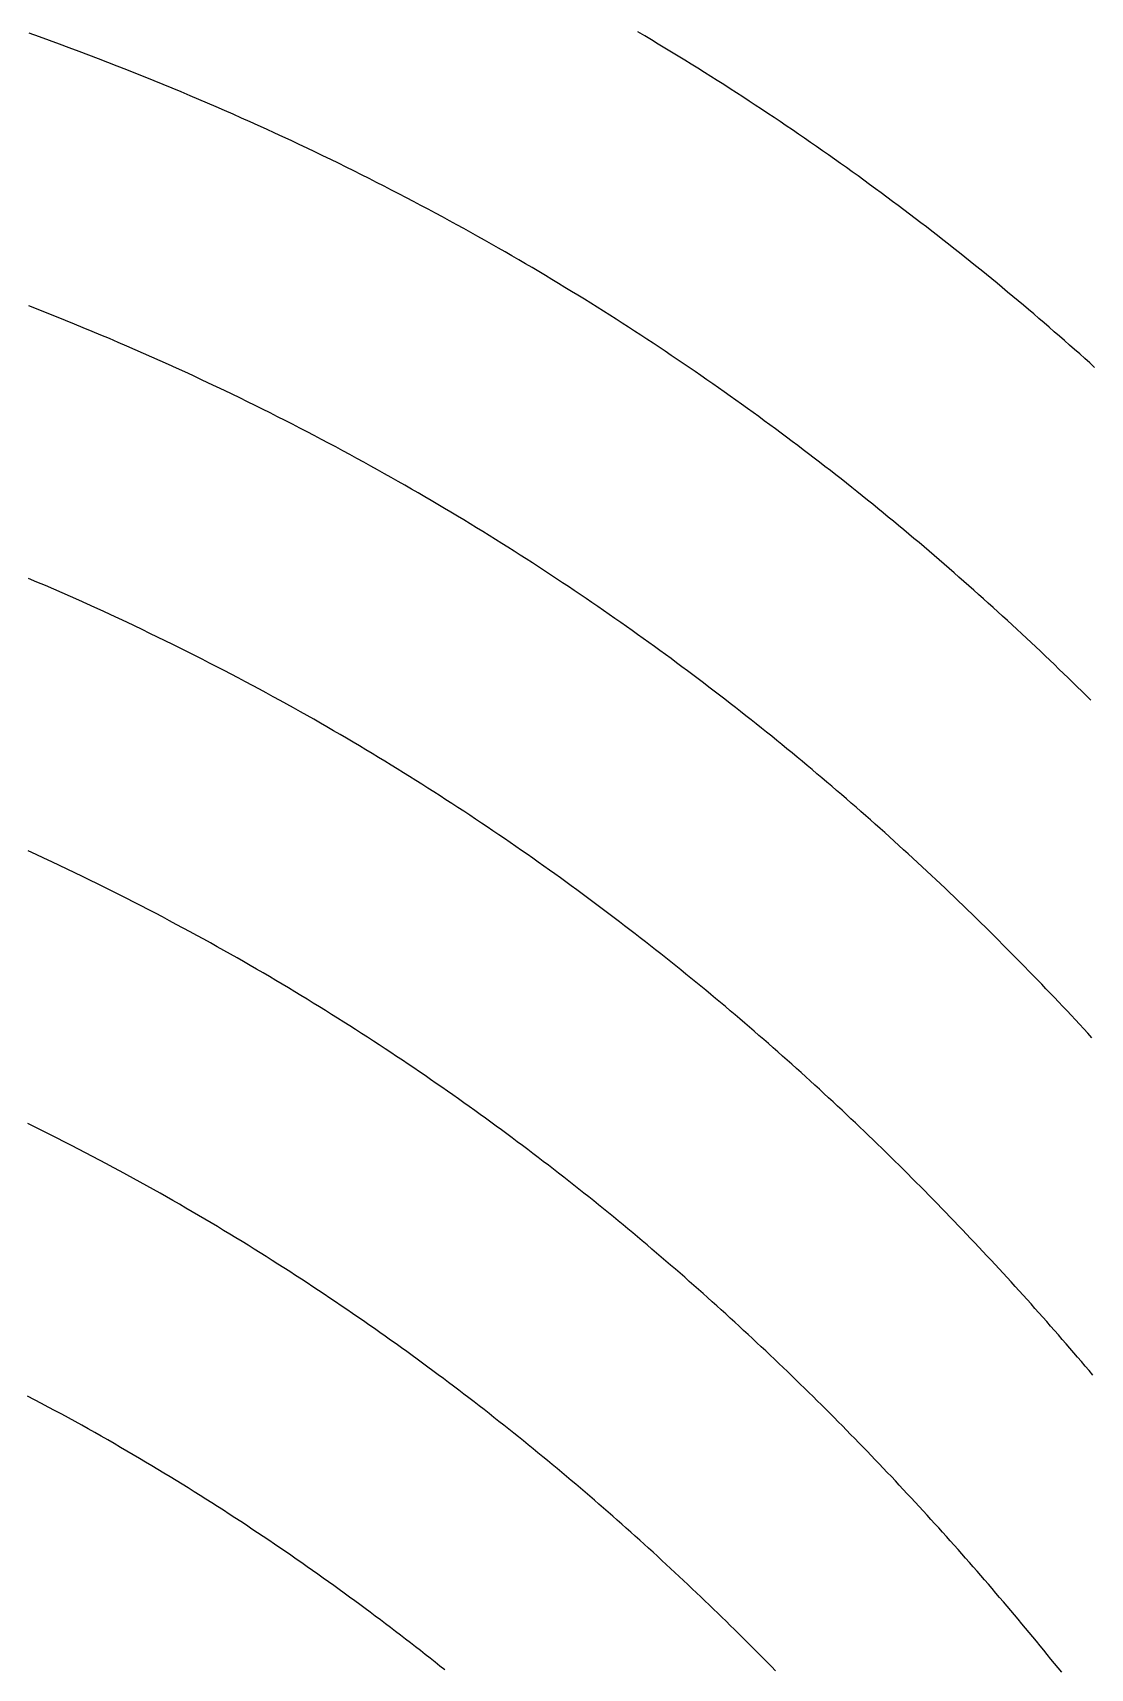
# Model space of a CAD drawing. Extents: x 2 to 198, y -170 to -3.
# Drawn here: x 122.85 to 144.82, y -93.46 to -59.48 of the extents above; entities that cross this region are included whole.
import ezdxf

# ---------------------------------------------------------------- set-up
doc = ezdxf.new("R2010")
doc.units = 0
doc.layers.add('MyLines', color=7, linetype='Continuous')

msp = doc.modelspace()

# ---------------------------------------------------------------- linework, layer by layer
at = {"layer": 'MyLines'}
for p, q in [((122.986, -59.569), (122.775, -59.494)), ((123.196, -59.645), (122.986, -59.569)), ((123.403, -59.721), (123.196, -59.645)), ((123.608, -59.796), (123.403, -59.721)), ((123.811, -59.872), (123.608, -59.796)), ((135.563, -59.551), (135.422, -59.467)), ((135.703, -59.634), (135.563, -59.551)), ((135.843, -59.718), (135.703, -59.634)), ((135.982, -59.802), (135.843, -59.718)), ((124.013, -59.948), (123.811, -59.872)), ((124.212, -60.024), (124.013, -59.948)), ((124.41, -60.101), (124.212, -60.024)), ((124.606, -60.177), (124.41, -60.101)), ((136.12, -59.886), (135.982, -59.802)), ((136.258, -59.97), (136.12, -59.886)), ((136.395, -60.054), (136.258, -59.97)), ((136.532, -60.138), (136.395, -60.054)), ((136.667, -60.223), (136.532, -60.138)), ((124.801, -60.253), (124.606, -60.177)), ((124.993, -60.33), (124.801, -60.253)), ((125.184, -60.407), (124.993, -60.33)), ((125.374, -60.483), (125.184, -60.407)), ((136.803, -60.307), (136.667, -60.223)), ((136.937, -60.392), (136.803, -60.307)), ((137.071, -60.477), (136.937, -60.392)), ((137.205, -60.562), (137.071, -60.477)), ((125.562, -60.56), (125.374, -60.483)), ((125.748, -60.637), (125.562, -60.56)), ((125.933, -60.714), (125.748, -60.637)), ((126.117, -60.791), (125.933, -60.714)), ((126.299, -60.868), (126.117, -60.791)), ((137.337, -60.647), (137.205, -60.562)), ((137.469, -60.732), (137.337, -60.647)), ((137.601, -60.817), (137.469, -60.732)), ((137.732, -60.902), (137.601, -60.817)), ((126.479, -60.946), (126.299, -60.868)), ((126.659, -61.023), (126.479, -60.946)), ((126.836, -61.1), (126.659, -61.023)), ((127.013, -61.178), (126.836, -61.1)), ((137.862, -60.988), (137.732, -60.902)), ((137.992, -61.073), (137.862, -60.988)), ((138.121, -61.159), (137.992, -61.073)), ((138.25, -61.245), (138.121, -61.159)), ((127.188, -61.256), (127.013, -61.178)), ((127.363, -61.333), (127.188, -61.256)), ((127.535, -61.411), (127.363, -61.333)), ((127.707, -61.489), (127.535, -61.411)), ((127.877, -61.567), (127.707, -61.489)), ((138.378, -61.331), (138.25, -61.245)), ((138.506, -61.417), (138.378, -61.331)), ((138.633, -61.503), (138.506, -61.417)), ((128.047, -61.646), (127.877, -61.567)), ((128.215, -61.724), (128.047, -61.646)), ((128.382, -61.802), (128.215, -61.724)), ((128.548, -61.881), (128.382, -61.802)), ((138.759, -61.589), (138.633, -61.503)), ((138.885, -61.676), (138.759, -61.589)), ((139.011, -61.762), (138.885, -61.676)), ((139.136, -61.849), (139.011, -61.762)), ((128.712, -61.959), (128.548, -61.881)), ((128.876, -62.038), (128.712, -61.959)), ((129.039, -62.117), (128.876, -62.038)), ((129.2, -62.196), (129.039, -62.117)), ((139.26, -61.936), (139.136, -61.849)), ((139.384, -62.023), (139.26, -61.936)), ((139.507, -62.11), (139.384, -62.023)), ((139.63, -62.197), (139.507, -62.11)), ((129.361, -62.275), (129.2, -62.196)), ((129.52, -62.354), (129.361, -62.275)), ((129.679, -62.433), (129.52, -62.354)), ((129.837, -62.512), (129.679, -62.433)), ((129.993, -62.592), (129.837, -62.512)), ((139.753, -62.284), (139.63, -62.197)), ((139.875, -62.372), (139.753, -62.284)), ((139.996, -62.459), (139.875, -62.372)), ((140.117, -62.547), (139.996, -62.459)), ((130.149, -62.671), (129.993, -62.592)), ((130.304, -62.751), (130.149, -62.671)), ((130.458, -62.83), (130.304, -62.751)), ((130.611, -62.91), (130.458, -62.83)), ((140.237, -62.635), (140.117, -62.547)), ((140.357, -62.723), (140.237, -62.635)), ((140.477, -62.811), (140.357, -62.723)), ((140.596, -62.899), (140.477, -62.811)), ((130.763, -62.99), (130.611, -62.91)), ((130.914, -63.07), (130.763, -62.99)), ((131.064, -63.15), (130.914, -63.07)), ((131.214, -63.23), (131.064, -63.15)), ((140.714, -62.987), (140.596, -62.899)), ((140.833, -63.076), (140.714, -62.987)), ((140.95, -63.164), (140.833, -63.076)), ((141.067, -63.253), (140.95, -63.164)), ((131.362, -63.311), (131.214, -63.23)), ((131.51, -63.391), (131.362, -63.311)), ((131.657, -63.471), (131.51, -63.391)), ((131.804, -63.552), (131.657, -63.471)), ((141.184, -63.342), (141.067, -63.253)), ((141.3, -63.43), (141.184, -63.342)), ((141.416, -63.519), (141.3, -63.43)), ((141.532, -63.609), (141.416, -63.519)), ((131.949, -63.633), (131.804, -63.552)), ((132.094, -63.714), (131.949, -63.633)), ((132.237, -63.794), (132.094, -63.714)), ((132.381, -63.875), (132.237, -63.794)), ((132.523, -63.957), (132.381, -63.875)), ((141.647, -63.698), (141.532, -63.609)), ((141.761, -63.787), (141.647, -63.698)), ((141.875, -63.877), (141.761, -63.787)), ((141.989, -63.966), (141.875, -63.877)), ((132.665, -64.038), (132.523, -63.957)), ((132.805, -64.119), (132.665, -64.038)), ((132.946, -64.201), (132.805, -64.119)), ((133.085, -64.282), (132.946, -64.201)), ((142.102, -64.056), (141.989, -63.966)), ((142.215, -64.146), (142.102, -64.056)), ((142.328, -64.236), (142.215, -64.146)), ((133.224, -64.364), (133.085, -64.282)), ((133.362, -64.445), (133.224, -64.364)), ((133.499, -64.527), (133.362, -64.445)), ((133.636, -64.609), (133.499, -64.527)), ((142.44, -64.326), (142.328, -64.236)), ((142.552, -64.417), (142.44, -64.326)), ((142.663, -64.507), (142.552, -64.417)), ((142.774, -64.598), (142.663, -64.507)), ((133.772, -64.691), (133.636, -64.609)), ((133.907, -64.773), (133.772, -64.691)), ((134.042, -64.856), (133.907, -64.773)), ((134.176, -64.938), (134.042, -64.856)), ((142.884, -64.688), (142.774, -64.598)), ((142.994, -64.779), (142.884, -64.688)), ((143.104, -64.87), (142.994, -64.779)), ((143.213, -64.961), (143.104, -64.87)), ((122.96, -65.232), (122.766, -65.156)), ((123.151, -65.308), (122.96, -65.232)), ((134.31, -65.02), (134.176, -64.938)), ((134.443, -65.103), (134.31, -65.02)), ((134.575, -65.186), (134.443, -65.103)), ((134.706, -65.268), (134.575, -65.186)), ((143.322, -65.052), (143.213, -64.961)), ((143.431, -65.143), (143.322, -65.052)), ((143.539, -65.235), (143.431, -65.143)), ((143.647, -65.326), (143.539, -65.235)), ((123.341, -65.383), (123.151, -65.308)), ((123.529, -65.459), (123.341, -65.383)), ((123.715, -65.535), (123.529, -65.459)), ((123.9, -65.611), (123.715, -65.535)), ((134.837, -65.351), (134.706, -65.268)), ((134.968, -65.434), (134.837, -65.351)), ((135.097, -65.517), (134.968, -65.434)), ((135.227, -65.601), (135.097, -65.517)), ((143.754, -65.418), (143.647, -65.326)), ((143.861, -65.51), (143.754, -65.418)), ((143.968, -65.602), (143.861, -65.51)), ((124.083, -65.687), (123.9, -65.611)), ((124.265, -65.763), (124.083, -65.687)), ((124.445, -65.839), (124.265, -65.763)), ((124.624, -65.916), (124.445, -65.839)), ((124.801, -65.992), (124.624, -65.916)), ((135.355, -65.684), (135.227, -65.601)), ((135.483, -65.767), (135.355, -65.684)), ((135.611, -65.851), (135.483, -65.767)), ((135.738, -65.934), (135.611, -65.851)), ((144.074, -65.694), (143.968, -65.602)), ((144.18, -65.786), (144.074, -65.694)), ((144.286, -65.878), (144.18, -65.786)), ((144.391, -65.971), (144.286, -65.878)), ((124.977, -66.069), (124.801, -65.992)), ((125.152, -66.145), (124.977, -66.069)), ((125.325, -66.222), (125.152, -66.145)), ((125.497, -66.299), (125.325, -66.222)), ((135.864, -66.018), (135.738, -65.934)), ((135.99, -66.102), (135.864, -66.018)), ((136.115, -66.186), (135.99, -66.102)), ((136.24, -66.27), (136.115, -66.186)), ((144.496, -66.064), (144.391, -65.971)), ((144.601, -66.156), (144.496, -66.064)), ((144.705, -66.249), (144.601, -66.156)), ((144.809, -66.342), (144.705, -66.249)), ((125.668, -66.376), (125.497, -66.299)), ((125.837, -66.453), (125.668, -66.376)), ((126.006, -66.53), (125.837, -66.453)), ((126.173, -66.607), (126.006, -66.53)), ((136.364, -66.354), (136.24, -66.27)), ((136.487, -66.438), (136.364, -66.354)), ((136.61, -66.523), (136.487, -66.438)), ((136.733, -66.607), (136.61, -66.523)), ((144.912, -66.435), (144.809, -66.342)), ((126.339, -66.684), (126.173, -66.607)), ((126.503, -66.761), (126.339, -66.684)), ((126.667, -66.839), (126.503, -66.761)), ((126.83, -66.916), (126.667, -66.839)), ((126.991, -66.994), (126.83, -66.916)), ((136.855, -66.692), (136.733, -66.607)), ((136.977, -66.777), (136.855, -66.692)), ((137.098, -66.861), (136.977, -66.777)), ((137.218, -66.946), (137.098, -66.861)), ((127.151, -67.071), (126.991, -66.994)), ((127.31, -67.149), (127.151, -67.071)), ((127.469, -67.227), (127.31, -67.149)), ((127.626, -67.305), (127.469, -67.227)), ((137.338, -67.031), (137.218, -66.946)), ((137.458, -67.116), (137.338, -67.031)), ((137.577, -67.202), (137.458, -67.116)), ((137.696, -67.287), (137.577, -67.202)), ((127.782, -67.383), (127.626, -67.305)), ((127.937, -67.461), (127.782, -67.383)), ((128.091, -67.539), (127.937, -67.461)), ((128.245, -67.618), (128.091, -67.539)), ((137.814, -67.372), (137.696, -67.287)), ((137.932, -67.458), (137.814, -67.372)), ((138.049, -67.544), (137.932, -67.458)), ((138.166, -67.629), (138.049, -67.544)), ((128.397, -67.696), (128.245, -67.618)), ((128.548, -67.775), (128.397, -67.696)), ((128.699, -67.853), (128.548, -67.775)), ((128.848, -67.932), (128.699, -67.853)), ((128.997, -68.011), (128.848, -67.932)), ((138.282, -67.715), (138.166, -67.629)), ((138.398, -67.801), (138.282, -67.715)), ((138.513, -67.887), (138.398, -67.801)), ((138.628, -67.973), (138.513, -67.887)), ((129.145, -68.089), (128.997, -68.011)), ((129.292, -68.168), (129.145, -68.089)), ((129.438, -68.247), (129.292, -68.168)), ((129.583, -68.327), (129.438, -68.247)), ((138.743, -68.06), (138.628, -67.973)), ((138.857, -68.146), (138.743, -68.06)), ((138.97, -68.233), (138.857, -68.146)), ((139.083, -68.319), (138.97, -68.233)), ((129.728, -68.406), (129.583, -68.327)), ((129.872, -68.485), (129.728, -68.406)), ((130.014, -68.564), (129.872, -68.485)), ((130.157, -68.644), (130.014, -68.564)), ((139.196, -68.406), (139.083, -68.319)), ((139.309, -68.493), (139.196, -68.406)), ((139.421, -68.58), (139.309, -68.493)), ((139.532, -68.667), (139.421, -68.58)), ((130.298, -68.724), (130.157, -68.644)), ((130.438, -68.803), (130.298, -68.724)), ((130.578, -68.883), (130.438, -68.803)), ((130.717, -68.963), (130.578, -68.883)), ((130.856, -69.043), (130.717, -68.963)), ((139.643, -68.754), (139.532, -68.667)), ((139.754, -68.842), (139.643, -68.754)), ((139.864, -68.929), (139.754, -68.842)), ((139.974, -69.017), (139.864, -68.929)), ((130.993, -69.123), (130.856, -69.043)), ((131.13, -69.203), (130.993, -69.123)), ((131.266, -69.283), (131.13, -69.203)), ((131.402, -69.364), (131.266, -69.283)), ((140.084, -69.104), (139.974, -69.017)), ((140.193, -69.192), (140.084, -69.104)), ((140.302, -69.28), (140.193, -69.192)), ((140.41, -69.368), (140.302, -69.28)), ((131.537, -69.444), (131.402, -69.364)), ((131.671, -69.525), (131.537, -69.444)), ((131.804, -69.605), (131.671, -69.525)), ((131.937, -69.686), (131.804, -69.605)), ((140.518, -69.456), (140.41, -69.368)), ((140.625, -69.544), (140.518, -69.456)), ((140.733, -69.632), (140.625, -69.544)), ((140.839, -69.721), (140.733, -69.632)), ((132.069, -69.767), (131.937, -69.686)), ((132.201, -69.848), (132.069, -69.767)), ((132.332, -69.928), (132.201, -69.848)), ((132.462, -70.01), (132.332, -69.928)), ((140.946, -69.809), (140.839, -69.721)), ((141.052, -69.898), (140.946, -69.809)), ((141.158, -69.987), (141.052, -69.898)), ((141.263, -70.076), (141.158, -69.987)), ((132.592, -70.091), (132.462, -70.01)), ((132.721, -70.172), (132.592, -70.091)), ((132.849, -70.253), (132.721, -70.172)), ((132.977, -70.335), (132.849, -70.253)), ((141.368, -70.165), (141.263, -70.076)), ((141.473, -70.254), (141.368, -70.165)), ((141.577, -70.343), (141.473, -70.254)), ((133.104, -70.416), (132.977, -70.335)), ((133.231, -70.498), (133.104, -70.416)), ((133.357, -70.58), (133.231, -70.498)), ((133.482, -70.662), (133.357, -70.58)), ((133.607, -70.743), (133.482, -70.662)), ((141.681, -70.432), (141.577, -70.343)), ((141.784, -70.522), (141.681, -70.432)), ((141.888, -70.611), (141.784, -70.522)), ((141.99, -70.701), (141.888, -70.611)), ((122.937, -70.895), (122.759, -70.819)), ((123.113, -70.97), (122.937, -70.895)), ((123.288, -71.046), (123.113, -70.97)), ((133.732, -70.826), (133.607, -70.743)), ((133.855, -70.908), (133.732, -70.826)), ((133.979, -70.99), (133.855, -70.908)), ((134.101, -71.072), (133.979, -70.99)), ((142.093, -70.791), (141.99, -70.701)), ((142.195, -70.881), (142.093, -70.791)), ((142.297, -70.971), (142.195, -70.881)), ((142.399, -71.061), (142.297, -70.971)), ((123.462, -71.122), (123.288, -71.046)), ((123.634, -71.198), (123.462, -71.122)), ((123.804, -71.273), (123.634, -71.198)), ((123.974, -71.35), (123.804, -71.273)), ((124.142, -71.426), (123.974, -71.35)), ((134.224, -71.155), (134.101, -71.072)), ((134.345, -71.237), (134.224, -71.155)), ((134.466, -71.32), (134.345, -71.237)), ((134.587, -71.402), (134.466, -71.32)), ((142.5, -71.151), (142.399, -71.061)), ((142.601, -71.241), (142.5, -71.151)), ((142.701, -71.332), (142.601, -71.241)), ((142.801, -71.422), (142.701, -71.332)), ((124.309, -71.502), (124.142, -71.426)), ((124.474, -71.578), (124.309, -71.502)), ((124.639, -71.654), (124.474, -71.578)), ((124.802, -71.731), (124.639, -71.654)), ((134.707, -71.485), (134.587, -71.402)), ((134.827, -71.568), (134.707, -71.485)), ((134.946, -71.651), (134.827, -71.568)), ((135.065, -71.734), (134.946, -71.651)), ((142.901, -71.513), (142.801, -71.422)), ((143.001, -71.604), (142.901, -71.513)), ((143.1, -71.695), (143.001, -71.604)), ((124.964, -71.807), (124.802, -71.731)), ((125.125, -71.884), (124.964, -71.807)), ((125.284, -71.961), (125.125, -71.884)), ((125.443, -72.037), (125.284, -71.961)), ((135.183, -71.817), (135.065, -71.734)), ((135.3, -71.9), (135.183, -71.817)), ((135.417, -71.984), (135.3, -71.9)), ((135.534, -72.067), (135.417, -71.984)), ((143.199, -71.786), (143.1, -71.695)), ((143.298, -71.877), (143.199, -71.786)), ((143.396, -71.968), (143.298, -71.877)), ((143.494, -72.06), (143.396, -71.968)), ((125.6, -72.114), (125.443, -72.037)), ((125.757, -72.191), (125.6, -72.114)), ((125.912, -72.268), (125.757, -72.191)), ((126.067, -72.345), (125.912, -72.268)), ((126.22, -72.422), (126.067, -72.345)), ((135.65, -72.151), (135.534, -72.067)), ((135.766, -72.235), (135.65, -72.151)), ((135.881, -72.318), (135.766, -72.235)), ((135.996, -72.402), (135.881, -72.318)), ((143.592, -72.151), (143.494, -72.06)), ((143.689, -72.243), (143.592, -72.151)), ((143.786, -72.334), (143.689, -72.243)), ((143.883, -72.426), (143.786, -72.334)), ((126.372, -72.5), (126.22, -72.422)), ((126.524, -72.577), (126.372, -72.5)), ((126.674, -72.654), (126.524, -72.577)), ((126.824, -72.732), (126.674, -72.654)), ((136.11, -72.486), (135.996, -72.402)), ((136.224, -72.57), (136.11, -72.486)), ((136.338, -72.654), (136.224, -72.57)), ((136.451, -72.738), (136.338, -72.654)), ((143.979, -72.518), (143.883, -72.426)), ((144.076, -72.61), (143.979, -72.518)), ((144.171, -72.703), (144.076, -72.61)), ((144.267, -72.795), (144.171, -72.703)), ((126.972, -72.809), (126.824, -72.732)), ((127.12, -72.887), (126.972, -72.809)), ((127.267, -72.965), (127.12, -72.887)), ((127.412, -73.043), (127.267, -72.965)), ((127.557, -73.121), (127.412, -73.043)), ((136.563, -72.823), (136.451, -72.738)), ((136.675, -72.907), (136.563, -72.823)), ((136.787, -72.992), (136.675, -72.907)), ((136.898, -73.076), (136.787, -72.992)), ((144.362, -72.887), (144.267, -72.795)), ((144.457, -72.98), (144.362, -72.887)), ((144.552, -73.073), (144.457, -72.98)), ((127.702, -73.199), (127.557, -73.121)), ((127.845, -73.277), (127.702, -73.199)), ((127.987, -73.355), (127.845, -73.277)), ((128.129, -73.433), (127.987, -73.355)), ((137.009, -73.161), (136.898, -73.076)), ((137.12, -73.246), (137.009, -73.161)), ((137.23, -73.331), (137.12, -73.246)), ((137.339, -73.416), (137.23, -73.331)), ((144.647, -73.165), (144.552, -73.073)), ((144.741, -73.258), (144.647, -73.165)), ((144.835, -73.351), (144.741, -73.258)), ((128.27, -73.511), (128.129, -73.433)), ((128.41, -73.59), (128.27, -73.511)), ((128.549, -73.668), (128.41, -73.59)), ((128.688, -73.747), (128.549, -73.668)), ((137.449, -73.501), (137.339, -73.416)), ((137.557, -73.586), (137.449, -73.501)), ((137.666, -73.672), (137.557, -73.586)), ((137.774, -73.757), (137.666, -73.672)), ((128.825, -73.826), (128.688, -73.747)), ((128.962, -73.904), (128.825, -73.826)), ((129.098, -73.983), (128.962, -73.904)), ((129.234, -74.062), (129.098, -73.983)), ((129.369, -74.141), (129.234, -74.062)), ((137.881, -73.842), (137.774, -73.757)), ((137.989, -73.928), (137.881, -73.842)), ((138.096, -74.014), (137.989, -73.928)), ((138.202, -74.1), (138.096, -74.014)), ((129.503, -74.22), (129.369, -74.141)), ((129.636, -74.299), (129.503, -74.22)), ((129.769, -74.379), (129.636, -74.299)), ((129.901, -74.458), (129.769, -74.379)), ((138.308, -74.186), (138.202, -74.1)), ((138.414, -74.272), (138.308, -74.186)), ((138.519, -74.358), (138.414, -74.272)), ((138.624, -74.444), (138.519, -74.358)), ((130.032, -74.537), (129.901, -74.458)), ((130.163, -74.617), (130.032, -74.537)), ((130.293, -74.696), (130.163, -74.617)), ((130.422, -74.776), (130.293, -74.696)), ((138.729, -74.53), (138.624, -74.444)), ((138.833, -74.617), (138.729, -74.53)), ((138.937, -74.703), (138.833, -74.617)), ((139.04, -74.79), (138.937, -74.703)), ((130.551, -74.856), (130.422, -74.776)), ((130.679, -74.936), (130.551, -74.856)), ((130.807, -75.016), (130.679, -74.936)), ((130.934, -75.096), (130.807, -75.016)), ((139.143, -74.876), (139.04, -74.79)), ((139.246, -74.963), (139.143, -74.876)), ((139.349, -75.05), (139.246, -74.963)), ((139.451, -75.137), (139.349, -75.05)), ((131.06, -75.176), (130.934, -75.096)), ((131.185, -75.256), (131.06, -75.176)), ((131.311, -75.336), (131.185, -75.256)), ((131.435, -75.417), (131.311, -75.336)), ((131.559, -75.497), (131.435, -75.417)), ((139.552, -75.224), (139.451, -75.137)), ((139.654, -75.312), (139.552, -75.224)), ((139.755, -75.399), (139.654, -75.312)), ((139.856, -75.486), (139.755, -75.399)), ((131.682, -75.578), (131.559, -75.497)), ((131.805, -75.658), (131.682, -75.578)), ((131.927, -75.739), (131.805, -75.658)), ((132.049, -75.82), (131.927, -75.739)), ((139.956, -75.574), (139.856, -75.486)), ((140.056, -75.661), (139.956, -75.574)), ((140.156, -75.749), (140.056, -75.661)), ((140.255, -75.837), (140.156, -75.749)), ((132.17, -75.901), (132.049, -75.82)), ((132.291, -75.982), (132.17, -75.901)), ((132.411, -76.063), (132.291, -75.982)), ((132.53, -76.144), (132.411, -76.063)), ((140.354, -75.925), (140.255, -75.837)), ((140.453, -76.013), (140.354, -75.925)), ((140.552, -76.101), (140.453, -76.013)), ((140.65, -76.189), (140.552, -76.101)), ((132.649, -76.225), (132.53, -76.144)), ((132.768, -76.306), (132.649, -76.225)), ((132.886, -76.388), (132.768, -76.306)), ((133.003, -76.469), (132.886, -76.388)), ((140.748, -76.278), (140.65, -76.189)), ((140.845, -76.366), (140.748, -76.278)), ((140.942, -76.455), (140.845, -76.366)), ((122.918, -76.557), (122.753, -76.482)), ((123.081, -76.633), (122.918, -76.557)), ((123.243, -76.709), (123.081, -76.633)), ((123.404, -76.784), (123.243, -76.709)), ((123.564, -76.86), (123.404, -76.784)), ((133.12, -76.551), (133.003, -76.469)), ((133.237, -76.632), (133.12, -76.551)), ((133.353, -76.714), (133.237, -76.632)), ((133.468, -76.796), (133.353, -76.714)), ((141.039, -76.543), (140.942, -76.455)), ((141.136, -76.632), (141.039, -76.543)), ((141.232, -76.721), (141.136, -76.632)), ((141.328, -76.81), (141.232, -76.721)), ((123.723, -76.936), (123.564, -76.86)), ((123.88, -77.012), (123.723, -76.936)), ((124.037, -77.088), (123.88, -77.012)), ((124.192, -77.164), (124.037, -77.088)), ((133.583, -76.878), (133.468, -76.796)), ((133.698, -76.96), (133.583, -76.878)), ((133.812, -77.042), (133.698, -76.96)), ((133.925, -77.124), (133.812, -77.042)), ((134.038, -77.206), (133.925, -77.124)), ((141.424, -76.899), (141.328, -76.81)), ((141.519, -76.988), (141.424, -76.899)), ((141.614, -77.077), (141.519, -76.988)), ((141.709, -77.167), (141.614, -77.077)), ((124.346, -77.24), (124.192, -77.164)), ((124.499, -77.317), (124.346, -77.24)), ((124.651, -77.393), (124.499, -77.317)), ((124.802, -77.47), (124.651, -77.393)), ((134.151, -77.289), (134.038, -77.206)), ((134.263, -77.371), (134.151, -77.289)), ((134.375, -77.454), (134.263, -77.371)), ((134.487, -77.536), (134.375, -77.454)), ((141.803, -77.256), (141.709, -77.167)), ((141.898, -77.346), (141.803, -77.256)), ((141.992, -77.435), (141.898, -77.346)), ((142.085, -77.525), (141.992, -77.435)), ((124.952, -77.546), (124.802, -77.47)), ((125.101, -77.623), (124.952, -77.546)), ((125.249, -77.699), (125.101, -77.623)), ((125.397, -77.776), (125.249, -77.699)), ((125.543, -77.853), (125.397, -77.776)), ((134.597, -77.619), (134.487, -77.536)), ((134.708, -77.702), (134.597, -77.619)), ((134.818, -77.785), (134.708, -77.702)), ((134.928, -77.868), (134.818, -77.785)), ((142.179, -77.615), (142.085, -77.525)), ((142.272, -77.705), (142.179, -77.615)), ((142.364, -77.795), (142.272, -77.705)), ((142.457, -77.885), (142.364, -77.795)), ((125.688, -77.93), (125.543, -77.853)), ((125.832, -78.007), (125.688, -77.93)), ((125.976, -78.084), (125.832, -78.007)), ((126.118, -78.161), (125.976, -78.084)), ((135.037, -77.951), (134.928, -77.868)), ((135.146, -78.034), (135.037, -77.951)), ((135.254, -78.117), (135.146, -78.034)), ((135.362, -78.2), (135.254, -78.117)), ((142.549, -77.976), (142.457, -77.885)), ((142.641, -78.066), (142.549, -77.976)), ((142.733, -78.156), (142.641, -78.066)), ((126.26, -78.238), (126.118, -78.161)), ((126.401, -78.315), (126.26, -78.238)), ((126.541, -78.393), (126.401, -78.315)), ((126.68, -78.47), (126.541, -78.393)), ((126.819, -78.548), (126.68, -78.47)), ((135.47, -78.284), (135.362, -78.2)), ((135.577, -78.367), (135.47, -78.284)), ((135.684, -78.451), (135.577, -78.367)), ((135.79, -78.535), (135.684, -78.451)), ((142.824, -78.247), (142.733, -78.156)), ((142.915, -78.338), (142.824, -78.247)), ((143.006, -78.429), (142.915, -78.338)), ((143.097, -78.52), (143.006, -78.429)), ((126.956, -78.625), (126.819, -78.548)), ((127.093, -78.703), (126.956, -78.625)), ((127.229, -78.781), (127.093, -78.703)), ((127.364, -78.858), (127.229, -78.781)), ((135.896, -78.618), (135.79, -78.535)), ((136.001, -78.702), (135.896, -78.618)), ((136.107, -78.786), (136.001, -78.702)), ((136.211, -78.87), (136.107, -78.786)), ((143.187, -78.611), (143.097, -78.52)), ((143.277, -78.702), (143.187, -78.611)), ((143.367, -78.793), (143.277, -78.702)), ((143.457, -78.884), (143.367, -78.793)), ((127.499, -78.936), (127.364, -78.858)), ((127.633, -79.014), (127.499, -78.936)), ((127.766, -79.092), (127.633, -79.014)), ((127.898, -79.17), (127.766, -79.092)), ((136.316, -78.954), (136.211, -78.87)), ((136.42, -79.039), (136.316, -78.954)), ((136.524, -79.123), (136.42, -79.039)), ((136.627, -79.207), (136.524, -79.123)), ((143.546, -78.976), (143.457, -78.884)), ((143.635, -79.067), (143.546, -78.976)), ((143.724, -79.159), (143.635, -79.067)), ((143.813, -79.251), (143.724, -79.159)), ((128.03, -79.249), (127.898, -79.17)), ((128.161, -79.327), (128.03, -79.249)), ((128.291, -79.405), (128.161, -79.327)), ((128.421, -79.484), (128.291, -79.405)), ((128.55, -79.562), (128.421, -79.484)), ((136.73, -79.292), (136.627, -79.207)), ((136.833, -79.376), (136.73, -79.292)), ((136.935, -79.461), (136.833, -79.376)), ((137.037, -79.546), (136.935, -79.461)), ((143.901, -79.343), (143.813, -79.251)), ((143.989, -79.435), (143.901, -79.343)), ((144.077, -79.527), (143.989, -79.435)), ((128.678, -79.641), (128.55, -79.562)), ((128.805, -79.719), (128.678, -79.641)), ((128.932, -79.798), (128.805, -79.719)), ((129.059, -79.877), (128.932, -79.798)), ((137.138, -79.631), (137.037, -79.546)), ((137.239, -79.716), (137.138, -79.631)), ((137.34, -79.801), (137.239, -79.716)), ((137.441, -79.886), (137.34, -79.801)), ((144.164, -79.619), (144.077, -79.527)), ((144.252, -79.711), (144.164, -79.619)), ((144.339, -79.804), (144.252, -79.711)), ((144.426, -79.896), (144.339, -79.804)), ((129.184, -79.956), (129.059, -79.877)), ((129.309, -80.035), (129.184, -79.956)), ((129.434, -80.114), (129.309, -80.035)), ((129.558, -80.193), (129.434, -80.114)), ((137.541, -79.971), (137.441, -79.886)), ((137.641, -80.056), (137.541, -79.971)), ((137.74, -80.142), (137.641, -80.056)), ((137.839, -80.227), (137.74, -80.142)), ((144.512, -79.989), (144.426, -79.896)), ((144.598, -80.082), (144.512, -79.989)), ((144.685, -80.174), (144.598, -80.082)), ((144.77, -80.267), (144.685, -80.174)), ((129.681, -80.272), (129.558, -80.193)), ((129.804, -80.351), (129.681, -80.272)), ((129.926, -80.431), (129.804, -80.351)), ((130.047, -80.51), (129.926, -80.431)), ((130.168, -80.59), (130.047, -80.51)), ((137.938, -80.313), (137.839, -80.227)), ((138.037, -80.398), (137.938, -80.313)), ((138.135, -80.484), (138.037, -80.398)), ((138.233, -80.57), (138.135, -80.484)), ((144.856, -80.361), (144.77, -80.267)), ((130.289, -80.669), (130.168, -80.59)), ((130.409, -80.749), (130.289, -80.669)), ((130.528, -80.829), (130.409, -80.749)), ((130.647, -80.909), (130.528, -80.829)), ((138.33, -80.656), (138.233, -80.57)), ((138.427, -80.742), (138.33, -80.656)), ((138.524, -80.828), (138.427, -80.742)), ((138.621, -80.914), (138.524, -80.828)), ((130.765, -80.989), (130.647, -80.909)), ((130.882, -81.069), (130.765, -80.989)), ((131, -81.149), (130.882, -81.069)), ((131.116, -81.229), (131, -81.149)), ((138.717, -81.001), (138.621, -80.914)), ((138.813, -81.087), (138.717, -81.001)), ((138.909, -81.173), (138.813, -81.087)), ((139.004, -81.26), (138.909, -81.173)), ((131.232, -81.309), (131.116, -81.229)), ((131.348, -81.389), (131.232, -81.309)), ((131.463, -81.47), (131.348, -81.389)), ((131.578, -81.55), (131.463, -81.47)), ((139.099, -81.347), (139.004, -81.26)), ((139.194, -81.433), (139.099, -81.347)), ((139.288, -81.52), (139.194, -81.433)), ((139.382, -81.607), (139.288, -81.52)), ((131.692, -81.631), (131.578, -81.55)), ((131.806, -81.711), (131.692, -81.631)), ((131.919, -81.792), (131.806, -81.711)), ((132.032, -81.873), (131.919, -81.792)), ((132.144, -81.954), (132.032, -81.873)), ((139.476, -81.694), (139.382, -81.607)), ((139.57, -81.782), (139.476, -81.694)), ((139.663, -81.869), (139.57, -81.782)), ((139.756, -81.956), (139.663, -81.869)), ((122.901, -82.22), (122.748, -82.144)), ((123.054, -82.296), (122.901, -82.22)), ((132.256, -82.035), (132.144, -81.954)), ((132.367, -82.116), (132.256, -82.035)), ((132.478, -82.197), (132.367, -82.116)), ((132.588, -82.278), (132.478, -82.197)), ((139.849, -82.043), (139.756, -81.956)), ((139.941, -82.131), (139.849, -82.043)), ((140.033, -82.219), (139.941, -82.131)), ((140.125, -82.306), (140.033, -82.219)), ((123.205, -82.371), (123.054, -82.296)), ((123.355, -82.447), (123.205, -82.371)), ((123.504, -82.523), (123.355, -82.447)), ((123.652, -82.599), (123.504, -82.523)), ((132.698, -82.359), (132.588, -82.278)), ((132.808, -82.44), (132.698, -82.359)), ((132.917, -82.522), (132.808, -82.44)), ((133.025, -82.603), (132.917, -82.522)), ((140.216, -82.394), (140.125, -82.306)), ((140.308, -82.482), (140.216, -82.394)), ((140.399, -82.57), (140.308, -82.482)), ((123.799, -82.675), (123.652, -82.599)), ((123.946, -82.751), (123.799, -82.675)), ((124.091, -82.827), (123.946, -82.751)), ((124.235, -82.903), (124.091, -82.827)), ((124.378, -82.979), (124.235, -82.903)), ((133.134, -82.685), (133.025, -82.603)), ((133.242, -82.767), (133.134, -82.685)), ((133.349, -82.848), (133.242, -82.767)), ((133.456, -82.93), (133.349, -82.848)), ((140.49, -82.658), (140.399, -82.57)), ((140.58, -82.746), (140.49, -82.658)), ((140.67, -82.834), (140.58, -82.746)), ((140.76, -82.923), (140.67, -82.834)), ((124.521, -83.055), (124.378, -82.979)), ((124.662, -83.132), (124.521, -83.055)), ((124.803, -83.208), (124.662, -83.132)), ((124.942, -83.285), (124.803, -83.208)), ((133.562, -83.012), (133.456, -82.93)), ((133.669, -83.094), (133.562, -83.012)), ((133.774, -83.176), (133.669, -83.094)), ((133.88, -83.258), (133.774, -83.176)), ((140.85, -83.011), (140.76, -82.923)), ((140.939, -83.1), (140.85, -83.011)), ((141.028, -83.188), (140.939, -83.1)), ((141.117, -83.277), (141.028, -83.188)), ((125.081, -83.361), (124.942, -83.285)), ((125.219, -83.438), (125.081, -83.361)), ((125.356, -83.515), (125.219, -83.438)), ((125.493, -83.592), (125.356, -83.515)), ((133.985, -83.341), (133.88, -83.258)), ((134.089, -83.423), (133.985, -83.341)), ((134.193, -83.505), (134.089, -83.423)), ((134.297, -83.588), (134.193, -83.505)), ((141.206, -83.366), (141.117, -83.277)), ((141.294, -83.455), (141.206, -83.366)), ((141.382, -83.544), (141.294, -83.455)), ((141.47, -83.633), (141.382, -83.544)), ((125.628, -83.668), (125.493, -83.592)), ((125.763, -83.745), (125.628, -83.668)), ((125.897, -83.822), (125.763, -83.745)), ((126.03, -83.899), (125.897, -83.822)), ((126.163, -83.977), (126.03, -83.899)), ((134.401, -83.67), (134.297, -83.588)), ((134.504, -83.753), (134.401, -83.67)), ((134.606, -83.836), (134.504, -83.753)), ((134.709, -83.918), (134.606, -83.836)), ((134.811, -84.001), (134.709, -83.918)), ((141.558, -83.722), (141.47, -83.633)), ((141.645, -83.812), (141.558, -83.722)), ((141.733, -83.901), (141.645, -83.812)), ((141.819, -83.99), (141.733, -83.901)), ((126.295, -84.054), (126.163, -83.977)), ((126.426, -84.131), (126.295, -84.054)), ((126.556, -84.208), (126.426, -84.131)), ((126.685, -84.286), (126.556, -84.208)), ((134.912, -84.084), (134.811, -84.001)), ((135.013, -84.167), (134.912, -84.084)), ((135.114, -84.25), (135.013, -84.167)), ((135.215, -84.334), (135.114, -84.25)), ((141.906, -84.08), (141.819, -83.99)), ((141.992, -84.17), (141.906, -84.08)), ((142.079, -84.26), (141.992, -84.17)), ((142.165, -84.349), (142.079, -84.26)), ((126.814, -84.363), (126.685, -84.286)), ((126.943, -84.441), (126.814, -84.363)), ((127.07, -84.519), (126.943, -84.441)), ((127.197, -84.596), (127.07, -84.519)), ((127.323, -84.674), (127.197, -84.596)), ((135.315, -84.417), (135.215, -84.334)), ((135.415, -84.5), (135.315, -84.417)), ((135.514, -84.584), (135.415, -84.5)), ((135.613, -84.667), (135.514, -84.584)), ((142.25, -84.439), (142.165, -84.349)), ((142.336, -84.529), (142.25, -84.439)), ((142.421, -84.62), (142.336, -84.529)), ((127.448, -84.752), (127.323, -84.674)), ((127.573, -84.83), (127.448, -84.752)), ((127.698, -84.908), (127.573, -84.83)), ((127.821, -84.986), (127.698, -84.908)), ((135.712, -84.751), (135.613, -84.667)), ((135.81, -84.835), (135.712, -84.751)), ((135.908, -84.918), (135.81, -84.835)), ((136.006, -85.002), (135.908, -84.918)), ((142.506, -84.71), (142.421, -84.62)), ((142.591, -84.8), (142.506, -84.71)), ((142.675, -84.891), (142.591, -84.8)), ((142.759, -84.981), (142.675, -84.891)), ((127.944, -85.064), (127.821, -84.986)), ((128.067, -85.142), (127.944, -85.064)), ((128.188, -85.221), (128.067, -85.142)), ((128.309, -85.299), (128.188, -85.221)), ((136.103, -85.086), (136.006, -85.002)), ((136.201, -85.17), (136.103, -85.086)), ((136.297, -85.254), (136.201, -85.17)), ((136.394, -85.339), (136.297, -85.254)), ((142.843, -85.072), (142.759, -84.981)), ((142.927, -85.163), (142.843, -85.072)), ((143.011, -85.253), (142.927, -85.163)), ((143.094, -85.344), (143.011, -85.253)), ((128.43, -85.377), (128.309, -85.299)), ((128.55, -85.456), (128.43, -85.377)), ((128.669, -85.535), (128.55, -85.456)), ((128.788, -85.613), (128.669, -85.535)), ((128.907, -85.692), (128.788, -85.613)), ((136.49, -85.423), (136.394, -85.339)), ((136.586, -85.507), (136.49, -85.423)), ((136.681, -85.592), (136.586, -85.507)), ((136.776, -85.676), (136.681, -85.592)), ((143.177, -85.435), (143.094, -85.344)), ((143.26, -85.527), (143.177, -85.435)), ((143.343, -85.618), (143.26, -85.527)), ((143.425, -85.709), (143.343, -85.618)), ((129.024, -85.771), (128.907, -85.692)), ((129.142, -85.85), (129.024, -85.771)), ((129.258, -85.929), (129.142, -85.85)), ((129.374, -86.008), (129.258, -85.929)), ((136.871, -85.761), (136.776, -85.676)), ((136.966, -85.846), (136.871, -85.761)), ((137.06, -85.93), (136.966, -85.846)), ((137.154, -86.015), (137.06, -85.93)), ((143.508, -85.801), (143.425, -85.709)), ((143.59, -85.892), (143.508, -85.801)), ((143.672, -85.984), (143.59, -85.892)), ((129.49, -86.087), (129.374, -86.008)), ((129.605, -86.166), (129.49, -86.087)), ((129.72, -86.245), (129.605, -86.166)), ((129.834, -86.324), (129.72, -86.245)), ((137.248, -86.1), (137.154, -86.015)), ((137.341, -86.185), (137.248, -86.1)), ((137.434, -86.27), (137.341, -86.185)), ((137.527, -86.356), (137.434, -86.27)), ((143.753, -86.075), (143.672, -85.984)), ((143.835, -86.167), (143.753, -86.075)), ((143.916, -86.259), (143.835, -86.167)), ((143.997, -86.351), (143.916, -86.259)), ((129.947, -86.404), (129.834, -86.324)), ((130.06, -86.483), (129.947, -86.404)), ((130.173, -86.563), (130.06, -86.483)), ((130.285, -86.642), (130.173, -86.563)), ((130.397, -86.722), (130.285, -86.642)), ((137.619, -86.441), (137.527, -86.356)), ((137.711, -86.526), (137.619, -86.441)), ((137.803, -86.612), (137.711, -86.526)), ((137.895, -86.697), (137.803, -86.612)), ((144.078, -86.443), (143.997, -86.351)), ((144.158, -86.535), (144.078, -86.443)), ((144.239, -86.628), (144.158, -86.535)), ((144.319, -86.72), (144.239, -86.628)), ((130.508, -86.802), (130.397, -86.722)), ((130.618, -86.882), (130.508, -86.802)), ((130.729, -86.961), (130.618, -86.882)), ((130.838, -87.041), (130.729, -86.961)), ((137.986, -86.783), (137.895, -86.697)), ((138.077, -86.869), (137.986, -86.783)), ((138.168, -86.954), (138.077, -86.869)), ((138.259, -87.04), (138.168, -86.954)), ((144.399, -86.813), (144.319, -86.72)), ((144.478, -86.905), (144.399, -86.813)), ((144.558, -86.998), (144.478, -86.905)), ((130.948, -87.121), (130.838, -87.041)), ((131.057, -87.202), (130.948, -87.121)), ((131.165, -87.282), (131.057, -87.202)), ((131.273, -87.362), (131.165, -87.282)), ((138.349, -87.126), (138.259, -87.04)), ((138.439, -87.212), (138.349, -87.126)), ((138.528, -87.298), (138.439, -87.212)), ((138.618, -87.385), (138.528, -87.298)), ((144.637, -87.091), (144.558, -86.998)), ((144.716, -87.184), (144.637, -87.091)), ((144.795, -87.277), (144.716, -87.184)), ((144.874, -87.37), (144.795, -87.277)), ((131.38, -87.442), (131.273, -87.362)), ((131.487, -87.523), (131.38, -87.442)), ((131.594, -87.603), (131.487, -87.523)), ((131.7, -87.684), (131.594, -87.603)), ((138.707, -87.471), (138.618, -87.385)), ((138.796, -87.557), (138.707, -87.471)), ((138.884, -87.644), (138.796, -87.557)), ((138.973, -87.73), (138.884, -87.644)), ((122.887, -87.883), (122.743, -87.807)), ((123.029, -87.958), (122.887, -87.883)), ((123.171, -88.034), (123.029, -87.958)), ((131.806, -87.764), (131.7, -87.684)), ((131.912, -87.845), (131.806, -87.764)), ((132.017, -87.926), (131.912, -87.845)), ((132.121, -88.007), (132.017, -87.926)), ((139.061, -87.817), (138.973, -87.73)), ((139.149, -87.904), (139.061, -87.817)), ((139.236, -87.991), (139.149, -87.904)), ((139.324, -88.077), (139.236, -87.991)), ((123.312, -88.11), (123.171, -88.034)), ((123.452, -88.185), (123.312, -88.11)), ((123.591, -88.261), (123.452, -88.185)), ((123.729, -88.337), (123.591, -88.261)), ((123.866, -88.413), (123.729, -88.337)), ((132.225, -88.088), (132.121, -88.007)), ((132.329, -88.169), (132.225, -88.088)), ((132.432, -88.25), (132.329, -88.169)), ((132.535, -88.331), (132.432, -88.25)), ((132.638, -88.412), (132.535, -88.331)), ((139.411, -88.164), (139.324, -88.077)), ((139.498, -88.252), (139.411, -88.164)), ((139.584, -88.339), (139.498, -88.252)), ((139.67, -88.426), (139.584, -88.339)), ((124.002, -88.489), (123.866, -88.413)), ((124.138, -88.565), (124.002, -88.489)), ((124.272, -88.642), (124.138, -88.565)), ((124.406, -88.718), (124.272, -88.642)), ((132.74, -88.493), (132.638, -88.412)), ((132.842, -88.575), (132.74, -88.493)), ((132.944, -88.656), (132.842, -88.575)), ((133.045, -88.738), (132.944, -88.656)), ((139.757, -88.513), (139.67, -88.426)), ((139.842, -88.601), (139.757, -88.513)), ((139.928, -88.688), (139.842, -88.601)), ((124.539, -88.794), (124.406, -88.718)), ((124.672, -88.871), (124.539, -88.794)), ((124.803, -88.947), (124.672, -88.871)), ((124.934, -89.024), (124.803, -88.947)), ((133.145, -88.819), (133.045, -88.738)), ((133.246, -88.901), (133.145, -88.819)), ((133.346, -88.983), (133.246, -88.901)), ((133.445, -89.065), (133.346, -88.983)), ((140.013, -88.776), (139.928, -88.688)), ((140.098, -88.863), (140.013, -88.776)), ((140.183, -88.951), (140.098, -88.863)), ((140.268, -89.039), (140.183, -88.951)), ((125.064, -89.1), (124.934, -89.024)), ((125.193, -89.177), (125.064, -89.1)), ((125.322, -89.253), (125.193, -89.177)), ((125.449, -89.33), (125.322, -89.253)), ((125.576, -89.407), (125.449, -89.33)), ((133.545, -89.146), (133.445, -89.065)), ((133.644, -89.228), (133.545, -89.146)), ((133.742, -89.31), (133.644, -89.228)), ((133.84, -89.393), (133.742, -89.31)), ((140.352, -89.127), (140.268, -89.039)), ((140.437, -89.215), (140.352, -89.127)), ((140.52, -89.303), (140.437, -89.215)), ((140.604, -89.391), (140.52, -89.303)), ((125.703, -89.484), (125.576, -89.407)), ((125.828, -89.561), (125.703, -89.484)), ((125.954, -89.638), (125.828, -89.561)), ((126.078, -89.715), (125.954, -89.638)), ((133.938, -89.475), (133.84, -89.393)), ((134.036, -89.557), (133.938, -89.475)), ((134.133, -89.639), (134.036, -89.557)), ((134.23, -89.722), (134.133, -89.639)), ((140.688, -89.48), (140.604, -89.391)), ((140.771, -89.568), (140.688, -89.48)), ((140.854, -89.657), (140.771, -89.568)), ((140.937, -89.745), (140.854, -89.657)), ((126.202, -89.792), (126.078, -89.715)), ((126.325, -89.87), (126.202, -89.792)), ((126.447, -89.947), (126.325, -89.87)), ((126.569, -90.024), (126.447, -89.947)), ((126.69, -90.102), (126.569, -90.024)), ((134.326, -89.804), (134.23, -89.722)), ((134.423, -89.887), (134.326, -89.804)), ((134.518, -89.97), (134.423, -89.887)), ((134.614, -90.052), (134.518, -89.97)), ((141.019, -89.834), (140.937, -89.745)), ((141.102, -89.922), (141.019, -89.834)), ((141.184, -90.011), (141.102, -89.922)), ((141.266, -90.1), (141.184, -90.011)), ((126.811, -90.179), (126.69, -90.102)), ((126.931, -90.257), (126.811, -90.179)), ((127.05, -90.334), (126.931, -90.257)), ((127.169, -90.412), (127.05, -90.334)), ((134.709, -90.135), (134.614, -90.052)), ((134.804, -90.218), (134.709, -90.135)), ((134.899, -90.301), (134.804, -90.218)), ((134.993, -90.384), (134.899, -90.301)), ((141.347, -90.189), (141.266, -90.1)), ((141.429, -90.278), (141.347, -90.189)), ((141.51, -90.367), (141.429, -90.278)), ((141.591, -90.457), (141.51, -90.367)), ((127.287, -90.49), (127.169, -90.412)), ((127.404, -90.568), (127.287, -90.49)), ((127.521, -90.646), (127.404, -90.568)), ((127.638, -90.724), (127.521, -90.646)), ((135.087, -90.467), (134.993, -90.384)), ((135.181, -90.55), (135.087, -90.467)), ((135.274, -90.634), (135.181, -90.55)), ((135.367, -90.717), (135.274, -90.634)), ((135.46, -90.8), (135.367, -90.717)), ((141.672, -90.546), (141.591, -90.457)), ((141.753, -90.635), (141.672, -90.546)), ((141.833, -90.725), (141.753, -90.635)), ((127.754, -90.802), (127.638, -90.724)), ((127.869, -90.88), (127.754, -90.802)), ((127.984, -90.958), (127.869, -90.88)), ((128.098, -91.036), (127.984, -90.958)), ((128.212, -91.114), (128.098, -91.036)), ((135.552, -90.884), (135.46, -90.8)), ((135.644, -90.967), (135.552, -90.884)), ((135.736, -91.051), (135.644, -90.967)), ((135.828, -91.135), (135.736, -91.051)), ((141.913, -90.815), (141.833, -90.725)), ((141.993, -90.904), (141.913, -90.815)), ((142.073, -90.994), (141.993, -90.904)), ((142.153, -91.084), (142.073, -90.994)), ((128.325, -91.193), (128.212, -91.114)), ((128.438, -91.271), (128.325, -91.193)), ((128.55, -91.35), (128.438, -91.271)), ((128.662, -91.428), (128.55, -91.35)), ((135.919, -91.219), (135.828, -91.135)), ((136.01, -91.302), (135.919, -91.219)), ((136.101, -91.386), (136.01, -91.302)), ((136.191, -91.47), (136.101, -91.386)), ((142.232, -91.174), (142.153, -91.084)), ((142.311, -91.264), (142.232, -91.174)), ((142.39, -91.354), (142.311, -91.264)), ((142.469, -91.444), (142.39, -91.354)), ((128.773, -91.507), (128.662, -91.428)), ((128.884, -91.586), (128.773, -91.507)), ((128.994, -91.665), (128.884, -91.586)), ((129.104, -91.743), (128.994, -91.665)), ((136.281, -91.555), (136.191, -91.47)), ((136.371, -91.639), (136.281, -91.555)), ((136.461, -91.723), (136.371, -91.639)), ((136.55, -91.807), (136.461, -91.723)), ((142.547, -91.535), (142.469, -91.444)), ((142.626, -91.625), (142.547, -91.535)), ((142.704, -91.715), (142.626, -91.625)), ((142.782, -91.806), (142.704, -91.715)), ((129.214, -91.822), (129.104, -91.743)), ((129.322, -91.901), (129.214, -91.822)), ((129.431, -91.98), (129.322, -91.901)), ((129.539, -92.059), (129.431, -91.98)), ((129.646, -92.139), (129.539, -92.059)), ((136.639, -91.892), (136.55, -91.807)), ((136.728, -91.976), (136.639, -91.892)), ((136.816, -92.061), (136.728, -91.976)), ((136.904, -92.146), (136.816, -92.061)), ((142.86, -91.897), (142.782, -91.806)), ((142.937, -91.987), (142.86, -91.897)), ((143.015, -92.078), (142.937, -91.987)), ((143.092, -92.169), (143.015, -92.078)), ((129.753, -92.218), (129.646, -92.139)), ((129.86, -92.297), (129.753, -92.218)), ((129.966, -92.377), (129.86, -92.297)), ((130.072, -92.456), (129.966, -92.377)), ((136.992, -92.23), (136.904, -92.146)), ((137.08, -92.315), (136.992, -92.23)), ((137.167, -92.4), (137.08, -92.315)), ((137.255, -92.485), (137.167, -92.4)), ((143.169, -92.26), (143.092, -92.169)), ((143.246, -92.351), (143.169, -92.26)), ((143.322, -92.443), (143.246, -92.351)), ((130.177, -92.536), (130.072, -92.456)), ((130.282, -92.615), (130.177, -92.536)), ((130.386, -92.695), (130.282, -92.615)), ((130.49, -92.775), (130.386, -92.695)), ((137.342, -92.57), (137.255, -92.485)), ((137.428, -92.655), (137.342, -92.57)), ((137.515, -92.74), (137.428, -92.655)), ((137.601, -92.826), (137.515, -92.74)), ((143.399, -92.534), (143.322, -92.443)), ((143.475, -92.625), (143.399, -92.534)), ((143.551, -92.717), (143.475, -92.625)), ((143.627, -92.808), (143.551, -92.717)), ((130.594, -92.854), (130.49, -92.775)), ((130.697, -92.934), (130.594, -92.854)), ((130.8, -93.014), (130.697, -92.934)), ((130.902, -93.094), (130.8, -93.014)), ((131.004, -93.174), (130.902, -93.094)), ((137.687, -92.911), (137.601, -92.826)), ((137.772, -92.996), (137.687, -92.911)), ((137.858, -93.082), (137.772, -92.996)), ((137.943, -93.167), (137.858, -93.082)), ((143.703, -92.9), (143.627, -92.808)), ((143.778, -92.992), (143.703, -92.9)), ((143.854, -93.084), (143.778, -92.992)), ((143.929, -93.176), (143.854, -93.084)), ((131.106, -93.254), (131.004, -93.174)), ((131.207, -93.335), (131.106, -93.254)), ((131.308, -93.415), (131.207, -93.335)), ((131.409, -93.495), (131.308, -93.415)), ((138.028, -93.253), (137.943, -93.167)), ((138.112, -93.339), (138.028, -93.253)), ((138.197, -93.425), (138.112, -93.339)), ((138.281, -93.511), (138.197, -93.425)), ((144.004, -93.268), (143.929, -93.176)), ((144.078, -93.36), (144.004, -93.268)), ((144.153, -93.452), (144.078, -93.36)), ((144.227, -93.544), (144.153, -93.452))]:
    msp.add_line(p, q, dxfattribs=at)

doc.saveas('drawing.dxf')
